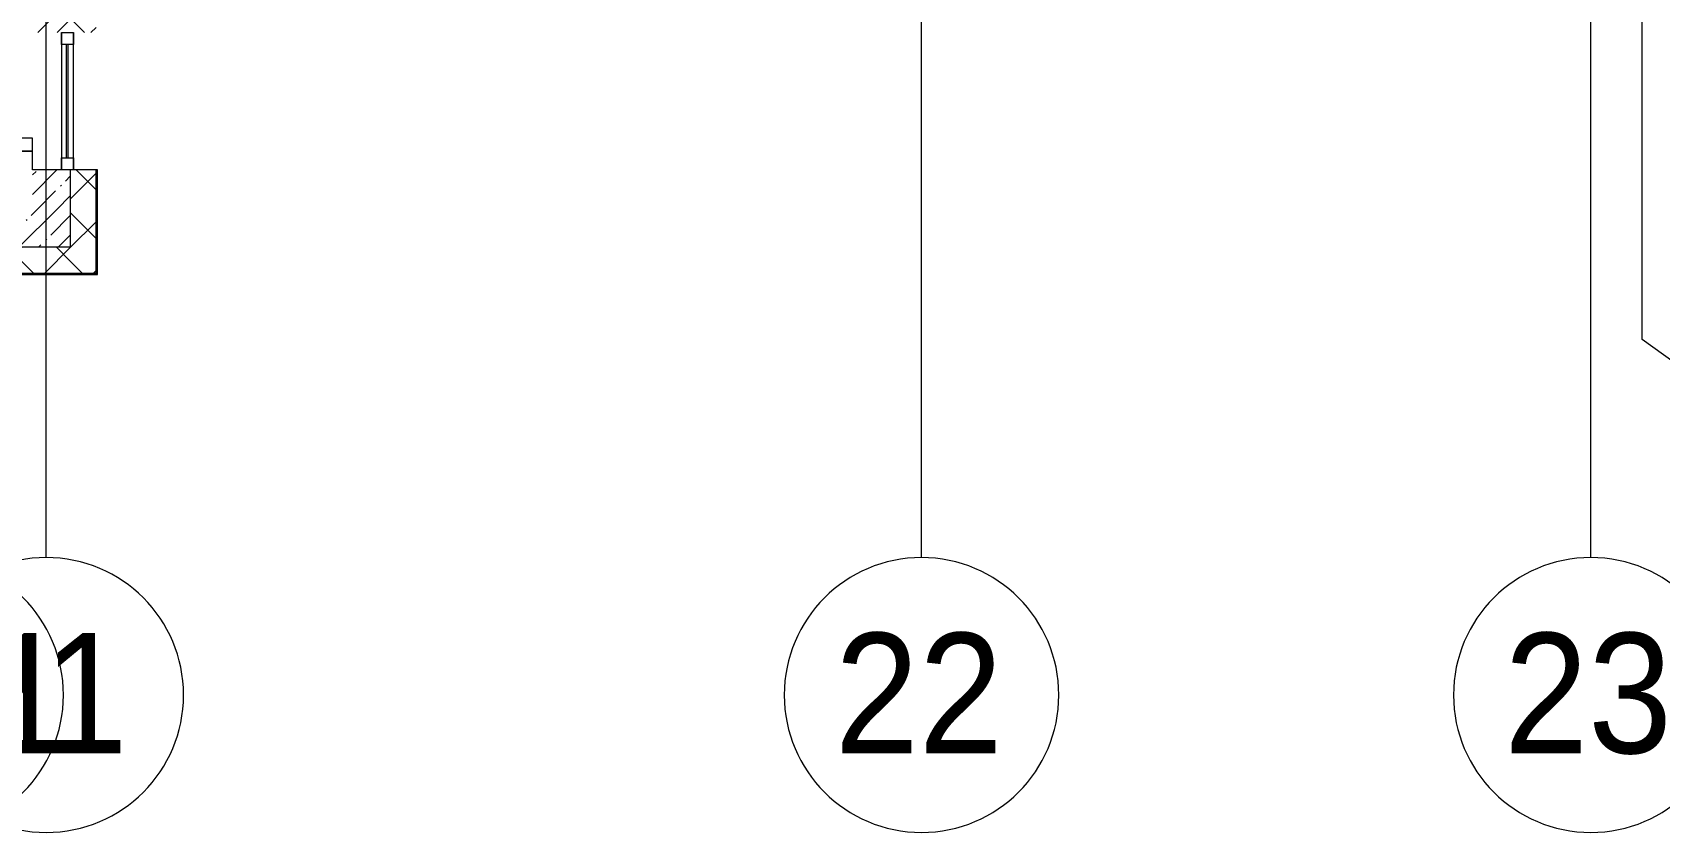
# Model space of a CAD drawing. Header units: millimetres. Extents: x -1113 to 415037, y -3642 to 354837.
# Drawn here: x 364707 to 374187, y -3506 to 1150 of the extents above; entities that cross this region are included whole.
import ezdxf

# ---------------------------------------------------------------- set-up
doc = ezdxf.new("R2010")
doc.units = ezdxf.units.MM
for name, color, linetype, lineweight in [('A-GLAZ', 7, 'Continuous', 9), ('A-GLAZ-1', 7, 'Continuous', 5), ('A-WALL', 7, 'Continuous', 5), ('I-WALL', 7, 'Continuous', 5), ('Оси', 7, 'Continuous', 9), ('Оси-1', 7, 'Continuous', 20)]:
    doc.layers.add(name, color=color, linetype=linetype, lineweight=lineweight)
doc.layers.add('A-WALL-1', color=9, linetype='Continuous', lineweight=5, true_color=0x808080)
doc.layers.add('A-WALL-FNSH-1', color=9, linetype='Continuous', lineweight=5, true_color=0x808080)
doc.styles.add('Arial', font='arial.ttf', dxfattribs={"width": 0.9, "height": 700})
pattern_1 = [(45, (289227.4, 1e-08), (-141.42136, 141.42136), []), (135, (289227.4, 1e-08), (-141.42136, -141.42136), [])]
pattern_2 = [(45, (289227.4, 1e-08), (-114.04925, 114.04925), []), (45, (289341.45, 1e-08), (-114.04925, 114.04925), [201.612, -40.322, 6.706, -33.617])]

# ---------------------------------------------------------------- blocks, each defined once
blk = doc.blocks.new('120_Окно_СКБ_1Ст - 120_Окно_СКБ_1Ст 800х2500 EI30-23532001-Объем проектирования 3 этажа')
at = {"layer": 'A-GLAZ'}
for p, q in [((-400, -127), (-400, -57)), ((-400, -57), (-330, -57)), ((-330, -57), (-330, -127)), ((330, -127), (330, -57)), ((330, -57), (400, -57)), ((400, -57), (400, -127)), ((-330, -127), (-400, -127)), ((400, -127), (330, -127))]:
    blk.add_line(p, q, dxfattribs=at)
at = {"layer": 'A-GLAZ-1'}
for p, q in [((400, -57), (-400, -57)), ((330, -87), (-330, -87)), ((-400, -127), (400, -127)), ((330, -97), (-330, -97))]:
    blk.add_line(p, q, dxfattribs=at)
blk = doc.blocks.new('Зашивка приборов отопления38 - Зашивка приборов отопления-33325280-Объем проектирования 3 этажа')
at = {"layer": 'A-WALL'}
for p, q in [((120704.7, 18041.2), (120704.7, 17931.2)), ((120704.7, 17931.2), (124104.7, 17931.2)), ((124104.7, 17931.2), (120704.7, 17931.2)), ((120704.7, 17931.2), (120704.7, 17856.2)), ((120704.7, 17856.2), (124104.7, 17856.2))]:
    blk.add_line(p, q, dxfattribs=at)
blk = doc.blocks.new('Ось сетки - D8-29747960-Объем проектирования 3 этажа')
at = {"layer": 'Оси-1'}
for start, end in [(360, 180), (180, 360)]:
    blk.add_arc((0, 0), 4, start, end, dxfattribs=at)

msp = doc.modelspace()

# ---------------------------------------------------------------- hatches: boundary and pattern name
at = {"layer": 'A-WALL'}
h = msp.add_hatch(dxfattribs=at)
h.set_pattern_fill('FP_24', color=256, style=0, pattern_type=2)
h.set_pattern_definition(pattern_1)
h.paths.add_polyline_path([(365077.4, -250), (365077.4, 350), (364927.4, 350), (364927.4, -250)])
h.paths.add_polyline_path([(365077.4, 1150), (365077.4, 3320), (364927.4, 3320), (364927.4, 1150)])
h = msp.add_hatch(dxfattribs=at)
h.set_pattern_fill('FP_24', color=256, style=0, pattern_type=2)
h.set_pattern_definition(pattern_1)
h.paths.add_polyline_path([(364707.4, -250), (364927.4, -250), (364927.4, -100), (360787.4, -100), (360787.4, -250), (363157.4, -250)])
h.paths.add_polyline_path([(359835.1, -250), (359887.4, -250), (359887.4, -100), (356287.4, -100), (356287.4, -250), (359563.2, -250)])
h.paths.add_polyline_path([(355137.4, -250), (355387.4, -250), (355387.4, -100), (354387.4, -100), (354387.4, -250), (354668.2, -250)])
h.paths.add_polyline_path([(352937.4, -250), (353487.4, -250), (353487.4, -100), (352937.4, -100), (352937.4, -118)])
h.paths.add_polyline_path([(350637.4, -250), (350837.4, -250), (350837.4, -100), (350137.4, -100), (350137.4, -250)])
h.paths.add_polyline_path([(346509.9, -250), (347037.4, -250), (347037.4, -100), (345854.5, -100), (345854.5, -250), (346137.4, -250)])
at = {"layer": 'I-WALL'}
h = msp.add_hatch(dxfattribs=at)
h.set_pattern_fill('FP_1', color=256, style=0, pattern_type=2)
h.set_pattern_definition(pattern_2)
h.paths.add_polyline_path([(364707.4, 120), (364927.4, 120), (364927.4, 350), (364707.4, 350), (364707.4, 140)])
h.paths.add_polyline_path([(364707.4, 1150), (364927.4, 1150), (364927.4, 3550), (364707.4, 3550), (364707.4, 1620)])
h.paths.add_polyline_path([(364707.4, 4050), (364927.4, 4050), (364927.4, 7900), (364707.4, 7900), (364707.4, 4483.7)])
h = msp.add_hatch(dxfattribs=at)
h.set_pattern_fill('FP_1', color=256, style=0, pattern_type=2)
h.set_pattern_definition(pattern_2)
h.paths.add_polyline_path([(363157.4, -100), (364927.4, -100), (364927.4, 120), (361087.4, 120), (361087.4, -100), (362857.4, -100)])

# ---------------------------------------------------------------- linework, layer by layer
at = {"layer": 'A-WALL'}
for p, q in [((364927.4, 350), (364927.4, -100)), ((365077.4, -250), (365077.4, 350)), ((365080.4, -253), (365080.4, 350)), ((360787.4, -250), (365077.4, -250)), ((360787.4, -253), (365080.4, -253))]:
    msp.add_line(p, q, dxfattribs=at)
at = {"layer": 'A-WALL-1'}
for p, q in [((365077.4, 350), (364707.4, 350)), ((364927.4, -100), (360787.4, -100))]:
    msp.add_line(p, q, dxfattribs=at)
at = {"layer": 'A-WALL-FNSH-1'}
for p, q in [((365085.4, 350), (365077.4, 350)), ((365085.4, -258), (365085.4, 350)), ((360787.4, -258), (365085.4, -258))]:
    msp.add_line(p, q, dxfattribs=at)
at = {"layer": 'Оси'}
for points in [[(364787.4, -1906.3), (364787.4, 3093.7), (364787.4, 22578.1), (364787.4, 27578.1)], [(369887.4, -1906.3), (369887.4, 3093.7), (369887.4, 22390.1), (369887.4, 27390.1)], [(373787.4, -1906.3), (373787.4, 3093.7), (373787.4, 16915.1), (373787.4, 21915.1)], [(375031.9, -1906.3), (375031.9, -1316.3), (374087.4, -636.3), (374087.4, 4363.7), (374087.4, 16915.1), (374087.4, 21915.1)]]:
    msp.add_lwpolyline(points, dxfattribs=at)

# ---------------------------------------------------------------- block references
at = {"layer": 'A-GLAZ', "color": 3, "rotation": 270}
msp.add_blockref('120_Окно_СКБ_1Ст - 120_Окно_СКБ_1Ст 800х2500 EI30-23532001-Объем проектирования 3 этажа', (365002.4, 750), dxfattribs=at)
at = {"layer": 'A-WALL', "rotation": 180}
msp.add_blockref('Зашивка приборов отопления38 - Зашивка приборов отопления-33325280-Объем проектирования 3 этажа', (485412.1, 18391.2), dxfattribs=at)
at = {"layer": 'Оси-1', "xscale": 199.9999999999999, "yscale": 199.9999999999999, "zscale": 199.9999999999999}
for p in [(364087.4, -2706.3), (364787.4, -2706.3), (369887.4, -2706.3), (373787.4, -2706.3)]:
    msp.add_blockref('Ось сетки - D8-29747960-Объем проектирования 3 этажа', p, dxfattribs=at)

# ---------------------------------------------------------------- texts
at = {"layer": 'Оси', "char_height": 700, "attachment_point": 1, "style": 'Arial'}
for s, insert, width in [('20/1', (363206.9, -2345), 2121.265), ('21', (364282.2, -2345), 1212.151), ('22', (369382.2, -2345), 1212.151), ('23', (373282.2, -2345), 1212.151)]:
    msp.add_mtext(s, dxfattribs=dict(at, insert=insert, width=width))

doc.saveas('drawing.dxf')
